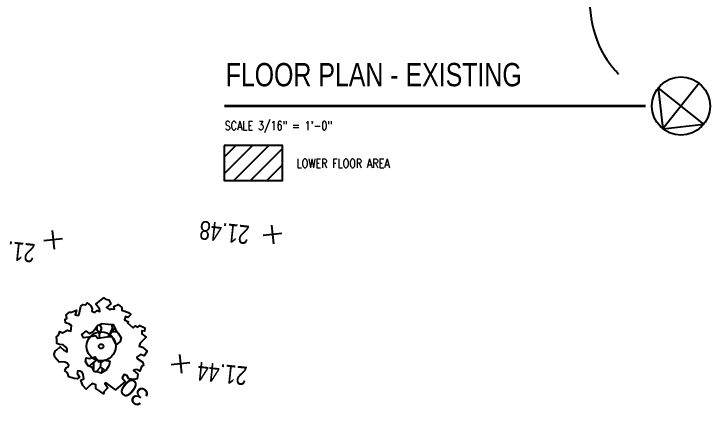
# Model space of a CAD drawing. Header units: inches. Extents: x -625442 to 34963, y -27993 to 66986.
# Drawn here: x 2734 to 3451, y 12407 to 12815 of the extents above; entities that cross this region are included whole.
import ezdxf
from ezdxf.enums import TextEntityAlignment as Align

# ---------------------------------------------------------------- set-up
doc = ezdxf.new("R2010")
doc.units = ezdxf.units.IN
doc.header["$LTSCALE"] = 0.5
doc.header["$MEASUREMENT"] = 0
for name, color, linetype in [('0-TEXT', 30, 'Continuous'), ('P-FURNITURE', 201, 'Continuous'), ('P-WALL', 90, 'Continuous'), ('SPOT ELEVATION TEXT', 252, 'Continuous'), ('TEXT', 7, 'Continuous'), ('Trees-Anno', 43, 'Continuous'), ('TreesMARK', 46, 'Continuous')]:
    doc.layers.add(name, color=color, linetype=linetype)
doc.styles.add('1-4T', font='Zap601Rm.ttf', dxfattribs={"width": 0.8, "height": 12})
doc.styles.add('BLDG', font='IC-Romans.shx', dxfattribs={"width": 0.8})
doc.styles.add('sapa notes', font='romans.shx', dxfattribs={"width": 0.8})
doc.styles.add('TXT', font='IC-Romans.shx')
doc.dimstyles.new('20 SCALE', dxfattribs={"dimtxt": 1.6, "dimasz": 2, "dimexe": 0.18, "dimexo": 0.0625, "dimgap": 0.04, "dimtad": 0, "dimdec": 1, "dimzin": 0, "dimdsep": 46, "dimtxsty": 'BLDG', "dimcen": 0.09, "dimaunit": 1, "dimadec": 4, "dimazin": 0, "dimtfac": 1, "dimtdec": 1, "dimtofl": 0, "dimtmove": 2, "dimatfit": 3, "dimfxl": 1, "dimtolj": 1, "dimtzin": 0, "dimarcsym": 0})

# ---------------------------------------------------------------- blocks, each defined once
blk = doc.blocks.new('SPT10')
at = {"color": 0, "linetype": 'Continuous'}
for p, q in [((-0.354, -0.354), (0.354, 0.354)), ((0.354, -0.354), (-0.354, 0.354))]:
    blk.add_line(p, q, dxfattribs=at)
blk = doc.blocks.new('TREE11')
at = {"linetype": 'Continuous'}
for p, q in [((-0.1324, 0.2402), (-0.1344, 0.1783)), ((-0.0944, 0.2422), (-0.0475, 0.1843)), ((-0.0345, 0.2472), (-0.0584, 0.1403)), ((-0.1344, 0.1783), (-0.1843, 0.1763)), ((-0.1564, 0.1773), (-0.1793, 0.2113)), ((-0.1344, 0.1783), (-0.1034, 0.1294)), ((0.0654, -0.0594), (0.1134, -0.1044)), ((0.0085, -0.1194), (0.0065, -0.2442)), ((0.0964, -0.0894), (0.1154, -0.1563)), ((0.1134, -0.1044), (0.1703, -0.1084)), ((0.1414, -0.1074), (0.1634, -0.1334)), ((0.0065, -0.1943), (-0.0305, -0.2313)), ((0.0085, -0.1673), (0.0275, -0.2303)), ((0.1154, -0.1563), (0.1574, -0.1733)), ((0.0275, -0.2303), (0.0584, -0.2562))]:
    blk.add_line(p, q, dxfattribs=at)
for points in [[(-0.0404, 0.3569), (-0.0155, 0.3439), (0.0085, 0.3509), (0.0284, 0.3609), (0.0155, 0.3888), (-0.0275, 0.4018), (-0.0195, 0.4337), (0.0065, 0.4507), (0.0634, 0.4737), (0.1023, 0.4487), (0.1383, 0.4467), (0.1472, 0.4098), (0.1363, 0.3928), (0.1413, 0.3779), (0.1702, 0.3699), (0.1962, 0.3779), (0.2201, 0.3908), (0.2431, 0.4148), (0.3129, 0.4018), (0.3389, 0.3808), (0.3499, 0.3509), (0.3439, 0.3289), (0.3399, 0.28), (0.289, 0.282), (0.2481, 0.275), (0.265, 0.2521), (0.293, 0.2441), (0.3279, 0.2441), (0.3609, 0.2651), (0.3898, 0.275), (0.4118, 0.2461), (0.4367, 0.2241), (0.4327, 0.1952), (0.4457, 0.1543), (0.4128, 0.1483), (0.3878, 0.0924), (0.3539, 0.0794), (0.3679, 0.0585), (0.3878, 0.0265), (0.4218, 0.0305), (0.4567, 0.0435), (0.4826, 0.0155), (0.4737, 0.0006), (0.5026, -0.0264), (0.4936, -0.0713), (0.4757, -0.0843), (0.4497, -0.1362), (0.4287, -0.0873), (0.3978, -0.1042), (0.3988, -0.1192), (0.4397, -0.196), (0.4317, -0.226), (0.4108, -0.238), (0.4088, -0.2679), (0.3629, -0.2679), (0.3289, -0.2549), (0.3149, -0.23), (0.28, -0.238), (0.276, -0.2729), (0.2461, -0.2819), (0.266, -0.3028), (0.3269, -0.3148), (0.3199, -0.3647), (0.306, -0.4226), (0.28, -0.4226), (0.2481, -0.4396), (0.2071, -0.4206), (0.2161, -0.3597), (0.1792, -0.3617), (0.1662, -0.3807), (0.1403, -0.3997), (0.1622, -0.4186), (0.1383, -0.4635), (0.0913, -0.4635), (0.0724, -0.4406), (0.0015, -0.4665), (-0.0334, -0.4665), (-0.0284, -0.4216), (-0.0035, -0.4126), (-0.0145, -0.3787), (-0.0634, -0.3887), (-0.0624, -0.3737), (-0.1413, -0.3697), (-0.1492, -0.4036), (-0.1772, -0.4056), (-0.1802, -0.4346), (-0.2401, -0.4496), (-0.26, -0.4196), (-0.2361, -0.4046), (-0.2541, -0.3797), (-0.3149, -0.3797), (-0.303, -0.2909), (-0.3159, -0.2589), (-0.3489, -0.2719), (-0.4178, -0.2699), (-0.4218, -0.212), (-0.3828, -0.196), (-0.3718, -0.1511), (-0.3838, -0.1421), (-0.4547, -0.1511), (-0.4836, -0.1252), (-0.4727, -0.1062), (-0.4896, -0.0533), (-0.4577, -0.0533), (-0.4387, -0.0334), (-0.4317, -0.0174), (-0.4926, -0.0164), (-0.5176, 0.0275), (-0.4966, 0.0535), (-0.4497, 0.0824), (-0.4088, 0.0694), (-0.3818, 0.0804), (-0.3878, 0.1193), (-0.4367, 0.1313), (-0.4118, 0.2661), (-0.287, 0.2701), (-0.282, 0.283), (-0.3369, 0.3), (-0.3309, 0.3569), (-0.3409, 0.3788), (-0.305, 0.3828), (-0.2381, 0.3868), (-0.2161, 0.3579), (-0.1762, 0.3679), (-0.1702, 0.4038), (-0.1642, 0.4587), (-0.1133, 0.4497), (-0.0594, 0.4178), (-0.0734, 0.3868)], [(-0.1183, 0.2581), (-0.0674, 0.2361), (-0.0225, 0.2491), (0.0275, 0.2301), (0.0474, 0.1962), (0.0155, 0.1812), (-0.0225, 0.1283), (-0.0873, 0.1453), (-0.1143, 0.1174), (-0.1213, 0.0904), (-0.1742, 0.0645), (-0.1942, 0.1004), (-0.2011, 0.1703), (-0.1802, 0.2241), (-0.1363, 0.2431)], [(0.0145, -0.1142), (0.0794, -0.0443), (0.1183, -0.0483), (0.1632, 0.0076), (0.2061, 0.0485), (0.2411, 0.0335), (0.2271, -0.0234), (0.1852, -0.0254), (0.1662, -0.0703), (0.1712, -0.1491), (0.1452, -0.196), (0.0883, -0.232), (0.0484, -0.2629), (-0.0045, -0.237), (-0.0534, -0.224), (-0.1083, -0.207), (-0.1263, -0.1671), (-0.1153, -0.1152), (-0.0294, -0.1541)]]:
    blk.add_lwpolyline(points, close=True, dxfattribs=at)
blk.add_circle((0, 0), 0.0248, dxfattribs=at)

msp = doc.modelspace()

# ---------------------------------------------------------------- hatches: boundary and pattern name
at = {"layer": 'P-FURNITURE'}
h = msp.add_hatch(dxfattribs=at)
h.set_pattern_fill('ANSI31', color=256, scale=96)
h.set_pattern_definition([(45, (-310.915, -6868.15), (-8.4852814, 8.4852814), [])])
h.paths.add_polyline_path([(3010.31935, 12643.88606), (3010.31935, 12679.88606), (2950.31935, 12679.88606), (2950.31935, 12643.88606)])

# ---------------------------------------------------------------- linework, layer by layer
at = {"layer": '0-TEXT'}
msp.add_lwpolyline([(3439.39112, 12743.97486), (3402.00041, 12697.05009), (3444.15815, 12701.81712), (3397.23338, 12739.20784), (3402.00041, 12697.05009)], dxfattribs=at)
at = {"layer": '0-TEXT', "const_width": 2.997}
msp.add_lwpolyline([(2950.31935, 12720.51248), (3384.37607, 12720.51248)], dxfattribs=at)
at = {"layer": '0-TEXT'}
msp.add_circle((3420.69576, 12720.51248), 30, dxfattribs=at)
at = {"layer": 'P-WALL'}
msp.add_lwpolyline([(2950.31935, 12679.88606), (2950.31935, 12643.88606), (3010.31935, 12643.88606), (3010.31935, 12679.88606)], close=True, dxfattribs=at)
msp.add_circle((2823.46003, 12473.23734), 15, dxfattribs=at)

# ---------------------------------------------------------------- block references
at = {"layer": 'SPOT ELEVATION TEXT', "xscale": 19.2, "yscale": 19.2, "zscale": 19.2, "rotation": 140.9991020578327}
for p in [(2774.171, 12582.72333), (3000.00336, 12588.35047), (2905.10199, 12455.30606)]:
    msp.add_blockref('SPT10', p, dxfattribs=at)
at = {"layer": 'TreesMARK', "color": 46, "xscale": 96, "yscale": 96, "zscale": 96, "rotation": 140.9991020578327}
msp.add_blockref('TREE11', (2823.46003, 12473.23734), dxfattribs=at)

# ---------------------------------------------------------------- texts
at = {"layer": '0-TEXT', "width": 0.8}
for s, height, style, p in [('FLOOR PLAN - EXISTING', 23.976, '1-4T', (2951.70138, 12740.8091)), ('SCALE 3/16" = 1\'-0"', 8.991, 'sapa notes', (2950.81564, 12695.83528)), ('LOWER FLOOR AREA', 8.991, 'sapa notes', (3024.82175, 12657.05434))]:
    msp.add_text(s, height=height, dxfattribs=dict(at, style=style)).set_placement(p)
at = {"layer": 'SPOT ELEVATION TEXT', "style": 'BLDG', "width": 0.8}
for s, p in [('21.48', (2951.35159, 12599.95503)), ('21.62', (2730.65379, 12581.1299)), ('21.44', (2949.124, 12454.78191))]:
    msp.add_text(s, height=19.2, rotation=173.99910206, dxfattribs=at).set_placement(p, align=Align.CENTER)
at = {"layer": 'Trees-Anno', "insert": (2852.582, 12442.68245), "char_height": 19.2, "attachment_point": 9, "rotation": 140.99910206, "style": 'TXT'}
msp.add_mtext('30', dxfattribs=at)

# ---------------------------------------------------------------- leaders
at = {"layer": 'TEXT', "path_type": 1}
msp.add_leader([(3327.57226, 12951.69743), (3347.76134, 12763.57782), (3356.32573, 12753.34605)], dimstyle='20 SCALE', dxfattribs=at)

doc.saveas('drawing.dxf')
